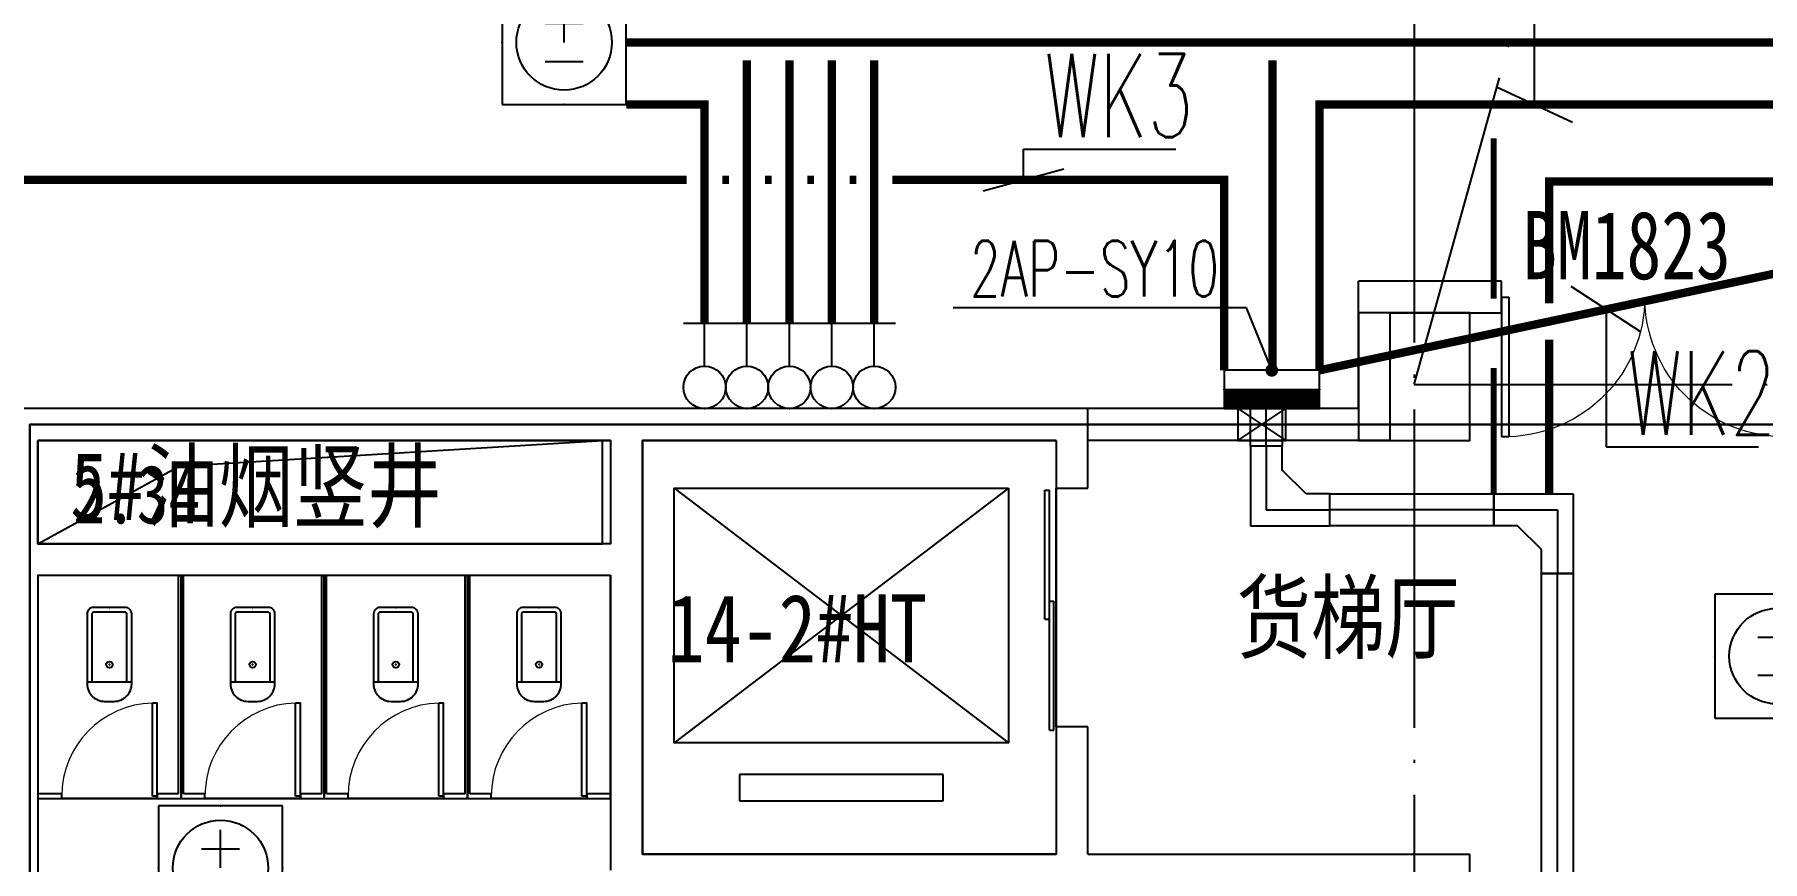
# Model space of a CAD drawing. Extents: x -233336 to 840473, y -28113 to 330904.
# Drawn here: x 95729 to 106590, y 107755 to 112949 of the extents above; entities that cross this region are included whole.
import ezdxf
from ezdxf.enums import TextEntityAlignment as Align
from ezdxf.xclip import XClip

# ---------------------------------------------------------------- set-up
doc = ezdxf.new("R2010")
doc.units = 0
doc.header["$LTSCALE"] = 1000
doc.header["$XCLIPFRAME"] = 2
doc.linetypes.add('104-14# 核心筒$0$DOTE', pattern=[2.42, 2, -0.2, 0.02, -0.2])
doc.linetypes.add('DASH', pattern=[0.35, 0.25, -0.1])
doc.layers.get('0').update_dxf_attribs({"linetype": 'CONTINUOUS'})
for name, color, linetype in [('104-14# 核心筒$0$02-TEXT_标注', 9, 'CONTINUOUS'), ('104-14# 核心筒$0$A-E_电梯', 8, 'CONTINUOUS'), ('104-14# 核心筒$0$A-I_卫-洁具', 8, 'CONTINUOUS'), ('104-14# 核心筒$0$A-I_卫-隔断', 8, 'CONTINUOUS'), ('104-14# 核心筒$0$A-TECH_结构', 8, 'CONTINUOUS'), ('104-14# 核心筒$0$A_AXIS-轴线', 8, '104-14# 核心筒$0$DOTE'), ('104-14# 核心筒$0$A_STR-砌块墙', 7, 'CONTINUOUS'), ('104-14# 核心筒$0$A_STR-砼柱', 8, 'CONTINUOUS'), ('CABLETRAY', 130, 'CONTINUOUS'), ('CABLETRAY_DOTE', 160, 'CONTINUOUS'), ('DIM-插座', 80, 'CONTINUOUS'), ('DIM-箱柜', 80, 'CONTINUOUS'), ('EQUIP-动力', 80, 'CONTINUOUS'), ('EQUIP-照明', 80, 'CONTINUOUS'), ('EQUIP-箱柜', 80, 'CONTINUOUS'), ('WIRE-动力', 50, 'CONTINUOUS'), ('WIRE-动力控制', 160, 'DASH'), ('WIRE-插座', 160, 'CONTINUOUS'), ('X-104 14#平面$0$02-TEXT_标注', 9, 'CONTINUOUS'), ('X-104 14#平面$0$02-TEXT_门窗', 9, 'CONTINUOUS'), ('X-104 14#平面$0$A-C_门', 8, 'CONTINUOUS'), ('X-104 14#平面$0$A-TECH_电气', 8, 'CONTINUOUS'), ('X-104 14#平面$0$A_STR-砌块墙', 7, 'CONTINUOUS'), ('X-104 14#平面$0$DUCT-新风管立管', 3, 'CONTINUOUS'), ('X-104 14#平面$0$DUCT-新风管端线', 2, 'CONTINUOUS')]:
    doc.layers.add(name, color=color, linetype=linetype)
doc.layers.add('104-14# 核心筒$0$04-不打印_辅助线', color=8, linetype='CONTINUOUS', plot=False)
doc.layers.add('2019.06.25燃气表间不打印', color=7, linetype='CONTINUOUS', plot=False)
doc.layers.add('X-104 14#平面$0$000套内', color=8, linetype='CONTINUOUS', lineweight=30)
doc.styles.add('104-14# 核心筒$0$_TCH_SPACE', font='STXIHEI.TTF', dxfattribs={"width": 0.8, "height": 5})
doc.styles.add('104-14# 核心筒$0$Standard', font='STXIHEI.TTF', dxfattribs={"width": 0.8})
doc.styles.add('_TCH_LABEL', font='COMPLEX', dxfattribs={"bigfont": 'GBCBIG'})
doc.styles.add('_TEL_DIM', font='ROMANS2', dxfattribs={"width": 0.8, "height": 3.5, "bigfont": 'HZDF2'})
doc.styles.get("Standard").update_dxf_attribs({"font": 'GBENOR', "bigfont": 'GBCBIG'})
doc.styles.add('X-104 14#平面$0$_TCH_WINDOW', font='STXIHEI.TTF', dxfattribs={"width": 0.75, "height": 3.5})
doc.styles.add('X-104 14#平面$0$Standard', font='STXIHEI.TTF', dxfattribs={"width": 0.8})

# ---------------------------------------------------------------- blocks, each defined once
blk = doc.blocks.new('*X5')
at = {"color": 0}
for p, q in [((-250, 32.8), (-182.8, 100)), ((-250, 68.2), (-218.2, 100)), ((-247.5, 0), (-147.5, 100)), ((-212.1, 0), (-112.1, 100)), ((-176.8, 0), (-76.8, 100)), ((-141.4, 0), (-41.4, 100)), ((-106.1, 0), (-6.1, 100)), ((-70.7, 0), (29.3, 100)), ((-35.4, 0), (64.6, 100)), ((0, 0), (100, 100)), ((35.4, 0), (135.4, 100)), ((70.7, 0), (170.7, 100)), ((106.1, 0), (206.1, 100)), ((141.4, 0), (241.4, 100)), ((176.8, 0), (250, 73.2)), ((212.1, 0), (250, 37.9)), ((247.5, 0), (250, 2.5))]:
    blk.add_line(p, q, dxfattribs=at)
blk = doc.blocks.new('$equip$00001414')
for p, q in [((0.75, 0.6), (-0.75, 0.6)), ((-0.75, 0.6), (-0.75, 0)), ((0.75, 0), (0.75, 0.6)), ((-0.75, 0.3), (0.75, 0.3)), ((-0.75, 0), (0.75, 0))]:
    blk.add_line(p, q)
at = {"const_width": 0.3}
blk.add_lwpolyline([(-0.75, 0.15), (0.75, 0.15)], dxfattribs=at)
for p in [(0, 0.6), (-0.75, 0.3), (0.75, 0.3), (0, 0)]:
    blk.add_point(p)
at = {"xscale": 0.00300000000061118, "yscale": 0.00300000000061118, "zscale": 0.00300000000061118}
blk.add_blockref('*X5', (0, 0), dxfattribs=at)
at = {"style": '_TCH_LABEL', "flags": 9}
blk.add_attdef('A', (0, 0), '', height=0.00002, dxfattribs=at)
blk = doc.blocks.new('104-14# 核心筒$0$wrert')
for p, q in [((300, 200), (1900, 2300)), ((300, 2300), (1900, 200)), ((2265, 1890.12), (2100, 1890.12)), ((2100, 1890.12), (2100, 609.88)), ((2265, 609.88), (2265, 1890.12)), ((2100, 609.88), (2265, 609.88))]:
    blk.add_line(p, q)
for points in [[(0, 2600), (2600, 2600), (2600, 0), (0, 0)], [(300, 2300), (1900, 2300), (1900, 200), (300, 200), (300, 2300)]]:
    blk.add_lwpolyline(points, close=True)
blk = doc.blocks.new('104-14# 核心筒$0$$lvtry$00000200')
at = {"color": 0}
for p, q in [((-110, -40, 0), (-110, -470, 0)), ((100, -30, 0), (-100, -30, 0)), ((110, -470, 0), (110, -40, 0))]:
    blk.add_line(p, q, dxfattribs=at)
at = {"color": 0, "elevation": 0}
blk.add_lwpolyline([(100, 0), (-100, 0, 0.414214), (-140, -40), (-140, -480, 0.414214), (-30, -590), (30, -590, 0.414214), (140, -480), (140, -40, 0.414214)], format="xyb", close=True, dxfattribs=at)
blk.add_lwpolyline([(140, -470), (-140, -470)], dxfattribs=at)
at = {"color": 0}
blk.add_circle((0, -359, 0), 20, dxfattribs=at)
for centre, start, end in [((-100, -40, 0), 90, 180), ((100, -40, 0), 0, 90)]:
    blk.add_arc(centre, 10, start, end, dxfattribs=at)
for p in [(0, 0), (0, -359, 0)]:
    blk.add_point(p, dxfattribs=at)
blk = doc.blocks.new('104-14# 核心筒$0$hgfasg')
at = {"layer": '104-14# 核心筒$0$04-不打印_辅助线'}
blk.add_lwpolyline([(-450, 1400), (450, 1400), (450, 0), (-450, 0)], close=True, dxfattribs=at)
at = {"yscale": -1}
blk.add_blockref('104-14# 核心筒$0$$lvtry$00000200', (0, 200), dxfattribs=at)
blk = doc.blocks.new('104-14# 核心筒$0$$DorLib2D$00000128')
at = {"color": 0}
for points in [[(-0.4909, 0.8502), (-0.4909, 0.7099)], [(0.0491, 0.8502), (-0.4909, 0.8502)], [(0.0491, 0.8502), (0.0491, 0.7099)], [(0.0491, 0.7099), (-0.4909, 0.7099)], [(0.5132, 0.7099), (-0.0268, 0.7099)], [(-0.0268, 0.7099), (-0.0268, 0.5696)], [(0.5132, 0.7099), (0.5132, 0.5696)], [(0.5132, 0.5696), (-0.0268, 0.5696)], [(0.5, 0.5), (-0.5, 0.5)]]:
    blk.add_lwpolyline(points, dxfattribs=at)
blk = doc.blocks.new('104-14# 核心筒$0$$DorLib2D$00000001')
for p, q in [((0.45, 0.975), (0.5, 0.975)), ((0.45, 0), (0.45, 0.975)), ((0.5, 0), (0.5, 0.975)), ((0.5, 0), (0.45, 0))]:
    blk.add_line(p, q)
at = {"lineweight": 13}
blk.add_arc((0.475, 0), 0.975, 91.4693, 180, dxfattribs=at)
blk = doc.blocks.new('_FZHK')
blk.add_lwpolyline([(-0.5, -0.5), (0.5, -0.5), (0.5, 0.5), (-0.5, 0.5)], close=True)
blk = doc.blocks.new('104-14# 核心筒')
at = {"layer": '104-14# 核心筒$0$A-I_卫-隔断'}
for p, q in [((96635, 108180), (96635, 109550)), ((96635, 109550), (96665, 109550)), ((96665, 108180), (96665, 109550)), ((97535, 108180), (97535, 109550)), ((97535, 109550), (97565, 109550)), ((97565, 108180), (97565, 109550)), ((98435, 108180), (98435, 109550)), ((98435, 109550), (98465, 109550)), ((98465, 108180), (98465, 109550)), ((95900, 108180), (95750, 108180)), ((95750, 108180), (95750, 108150)), ((95900, 108150), (95900, 108180)), ((96635, 108180), (96500, 108180)), ((96500, 108180), (96500, 108150)), ((96800, 108180), (96665, 108180)), ((96800, 108150), (96800, 108180)), ((97535, 108180), (97400, 108180)), ((97400, 108180), (97400, 108150)), ((97700, 108180), (97565, 108180)), ((97700, 108150), (97700, 108180)), ((98435, 108180), (98300, 108180)), ((98300, 108180), (98300, 108150)), ((98600, 108180), (98465, 108180)), ((98600, 108150), (98600, 108180)), ((99350, 108180), (99200, 108180)), ((99200, 108180), (99200, 108150)), ((99350, 108150), (99350, 108180)), ((95750, 108150), (95900, 108150)), ((96500, 108150), (95900, 108150)), ((96500, 108150), (96650, 108150)), ((96650, 108150), (96800, 108150)), ((97400, 108150), (96800, 108150)), ((97400, 108150), (97550, 108150)), ((97550, 108150), (97700, 108150)), ((98300, 108150), (97700, 108150)), ((98300, 108150), (98450, 108150)), ((98450, 108150), (98600, 108150)), ((99200, 108150), (98600, 108150)), ((99200, 108150), (99350, 108150))]:
    blk.add_line(p, q, dxfattribs=at)
at = {"layer": '104-14# 核心筒$0$A-TECH_结构'}
blk.add_lwpolyline([(95750, 110400), (99350, 110400), (99350, 109750), (95750, 109750)], close=True, dxfattribs=at)
at = {"layer": '104-14# 核心筒$0$A_AXIS-轴线'}
for p, q in [((104400, 139633.6), (104400, 80554.9)), ((104400, 110750), (110517.1, 132736)), ((104400, 110750), (120259.9, 110750))]:
    blk.add_line(p, q, dxfattribs=at)
at = {"layer": '104-14# 核心筒$0$A_STR-砌块墙'}
for p, q in [((99450, 110600), (95550, 110600)), ((102350, 110600), (99450, 110600)), ((102350, 110100), (102350, 110600)), ((95750, 110400), (95750, 109750)), ((99350, 110400), (95750, 110400)), ((99350, 110400), (99350, 109750)), ((99550, 110400), (99550, 109650)), ((102150, 110400), (99550, 110400)), ((102150, 110400), (102150, 110100)), ((102150, 110100), (102350, 110100)), ((99350, 109750), (95750, 109750)), ((99550, 109650), (99550, 107800)), ((95750, 109550), (95750, 106200)), ((99350, 109550), (95750, 109550)), ((99350, 109550), (99350, 107700)), ((102350, 108600), (102150, 108600)), ((102150, 108600), (102150, 107800)), ((102350, 107800), (102350, 108600)), ((99550, 107800), (102150, 107800)), ((102350, 107800), (102850, 107800)), ((102850, 107800), (103848.5, 107800)), ((103848.5, 107800), (104750, 107800)), ((104750, 107500), (104750, 107800))]:
    blk.add_line(p, q, dxfattribs=at)
at = {"layer": '104-14# 核心筒$0$A-E_电梯', "rotation": 270}
blk.add_blockref('104-14# 核心筒$0$wrert', (99550, 110400), dxfattribs=at)
at = {"layer": '104-14# 核心筒$0$A-E_电梯', "xscale": 1500, "yscale": -200, "zscale": 200, "rotation": 269.9999999999988}
blk.add_blockref('104-14# 核心筒$0$$DorLib2D$00000128', (102250, 109350), dxfattribs=at)
at = {"layer": '104-14# 核心筒$0$A-I_卫-洁具', "ltscale": 0.1, "xscale": -1, "rotation": 180}
for p in [(96200, 109550), (97100, 109550), (98000, 109550), (98900, 109550)]:
    blk.add_blockref('104-14# 核心筒$0$hgfasg', p, dxfattribs=at)
at = {"layer": '104-14# 核心筒$0$A-I_卫-隔断', "xscale": -600, "yscale": -600, "zscale": 30, "rotation": 180}
for p in [(96200, 108165), (97100, 108165), (98000, 108165), (98900, 108165)]:
    blk.add_blockref('104-14# 核心筒$0$$DorLib2D$00000001', p, dxfattribs=at)
at = {"layer": '104-14# 核心筒$0$A_STR-砼柱', "xscale": 700, "yscale": 800, "zscale": 800}
blk.add_blockref('_FZHK', (104400, 110800), dxfattribs=at)
at = {"layer": '104-14# 核心筒$0$02-TEXT_标注', "style": '104-14# 核心筒$0$Standard', "width": 0.8}
blk.add_text('14-2#HT', height=428.14, dxfattribs=at).set_placement((99707.9, 109004.9))
at = {"layer": '104-14# 核心筒$0$04-不打印_辅助线', "style": '104-14# 核心筒$0$_TCH_SPACE', "width": 0.8}
blk.add_text('2.34', height=366.98, dxfattribs=at).set_placement((95972.1, 109877.8))
blk = doc.blocks.new('*U95')
blk.add_lwpolyline([(200, 0), (200, 300), (0, 300), (0, 0), (200, 0), (0, 300), (0, 0), (200, 300)])
blk = doc.blocks.new('X-104 14#平面$0$dd')
at = {"layer": 'X-104 14#平面$0$A-TECH_电气', "rotation": 270}
blk.add_blockref('*U95', (103356, -188500), dxfattribs=at)
blk = doc.blocks.new('X-104 14#平面$0$$DorLib2D$00000002')
for p, q in [((-0.5, 0), (-0.5, 0.4875)), ((-0.475, 0.4875), (-0.5, 0.4875)), ((-0.475, 0), (-0.475, 0.4875)), ((0.475, 0), (0.475, 0.4875)), ((0.475, 0.4875), (0.5, 0.4875)), ((0.5, 0), (0.5, 0.4875)), ((-0.5, 0), (-0.475, 0)), ((0.5, 0), (0.475, 0))]:
    blk.add_line(p, q)
at = {"lineweight": 13}
for centre, start, end in [((-0.4875, 0), 0, 88.53072), ((0.4875, 0), 91.46928, 180)]:
    blk.add_arc(centre, 0.4875, start, end, dxfattribs=at)
blk = doc.blocks.new('X-104 14#平面')
at = {"layer": 'X-104 14#平面$0$000套内'}
blk.add_lwpolyline([(115950, 101100), (117513.1, 101081.9), (120578.2, 127784.4), (99531.2, 133640.3), (92084.5, 106875.7), (95700, 103260.2), (95700, 110500), (98900, 110500), (98900, 110500), (110900, 110500), (110900, 111900), (115950, 111900)], close=True, dxfattribs=at)
at = {"layer": 'X-104 14#平面$0$A_STR-砌块墙'}
for p, q in [((104950, 111400), (104050, 111400)), ((104050, 110600), (104050, 111400)), ((104950, 111200), (104950, 111400)), ((104250, 111200), (104950, 111200)), ((104250, 110400), (104250, 111200)), ((104050, 110600), (102350, 110600)), ((102350, 110400), (102350, 110600)), ((104250, 110400), (102350, 110400))]:
    blk.add_line(p, q, dxfattribs=at)
at = {"layer": 'X-104 14#平面$0$DUCT-新风管立管'}
for p, q in [((99300, 110399.9), (95750, 110399.9)), ((95750, 110399.9), (95750, 109750)), ((99300, 109750), (99300, 110399.9)), ((95750, 109750), (99300, 109750))]:
    blk.add_line(p, q, dxfattribs=at)
at = {"layer": 'X-104 14#平面$0$DUCT-新风管端线'}
for p, q in [((96637.5, 110237.4), (99300, 110399.9)), ((95750, 109750), (96637.5, 110237.4))]:
    blk.add_line(p, q, dxfattribs=at)
ref = blk.add_blockref('104-14# 核心筒', (0, 0))
XClip(ref).set_block_clipping_path([(-38664.3623821461, -25500), (139216.5485069363, 330900)])
blk.add_blockref('X-104 14#平面$0$dd', (-62.7, 299100))
at = {"layer": 'X-104 14#平面$0$A-C_门'}
ref = blk.add_blockref('X-104 14#平面$0$$DorLib2D$00000002', (105850, 111300), dxfattribs=dict(at, xscale=-1800, yscale=1800, zscale=200, rotation=179.9999989273434))
ref.add_attrib('A', 'BM1823', (105080.1, 111412.5), dxfattribs={"layer": 'X-104 14#平面$0$02-TEXT_门窗', "height": 428.14, "rotation": 360, "style": 'X-104 14#平面$0$_TCH_WINDOW', "width": 0.75})
at = {"layer": 'X-104 14#平面$0$02-TEXT_标注', "style": 'X-104 14#平面$0$Standard', "width": 0.8}
for s, p in [('5#油烟竖井', (95953.2, 109898.6, 3000)), ('货梯厅', (103284.7, 109073.5))]:
    blk.add_text(s, height=428.14, dxfattribs=at).set_placement(p)
blk = doc.blocks.new('$equip$00001344')
for p, q in [((0.65, 0.65), (-0.65, 0.65)), ((-0.65, 0.65), (-0.65, -0.65)), ((0.65, -0.65), (0.65, 0.65)), ((0, 0), (0, 0.4)), ((-0.2, 0.2), (0.2, 0.2)), ((-0.2, -0.2), (0.2, -0.2)), ((-0.65, -0.65), (0.65, -0.65))]:
    blk.add_line(p, q)
blk.add_circle((0, 0), 0.5)
for p in [(0, 0.65), (-0.65, 0), (0.65, 0), (0, -0.65)]:
    blk.add_point(p)
at = {"flags": 9}
blk.add_attdef('A', (0, 0), '', height=0.00002, dxfattribs=at)
blk = doc.blocks.new('$equip$00002672')
for p, q in [((0.222, 0.889), (-0.222, 0.889)), ((0, 0.444), (0, 0.889))]:
    blk.add_line(p, q)
blk.add_circle((0, 0.222), 0.222)
for p in [(0, 0.889), (-0.222, 0.222), (0.222, 0.222), (0, 0)]:
    blk.add_point(p)
at = {"color": 7, "style": '_TEL_DIM', "flags": 1}
for tag in ['A', 'REMARK']:
    blk.add_attdef(tag, text='', height=0.00002, dxfattribs=at).set_placement((0, 0), align=Align.MIDDLE_CENTER)

msp = doc.modelspace()

# ---------------------------------------------------------------- linework, layer by layer
at = {"layer": '2019.06.25燃气表间不打印', "const_width": 52.5}
for points in [[(105250, 111261.7), (105250, 112025.5), (107725.8, 112025.5)], [(105250, 110061.3), (105250, 111031.6)]]:
    msp.add_lwpolyline(points, dxfattribs=at)
at = {"layer": 'CABLETRAY'}
for p, q in [((103371, 110600), (103571, 110600)), ((103371, 110363.3), (103371, 110600)), ((103571, 110600), (103571, 110363.3)), ((103571, 110363.3), (103371, 110363.3)), ((103371, 110363.3), (103371, 109863.3)), ((103571, 110363.3), (103371, 110363.3)), ((103571, 110213.3), (103571, 110363.3)), ((103721, 110063.3), (103571, 110213.3)), ((103871, 110063.3), (103721, 110063.3)), ((103871, 109863.3), (103871, 110063.3)), ((103871, 110063.3), (104900.7, 110063.3)), ((103871, 109863.3), (103871, 110063.3)), ((104900.7, 110063.3), (104900.7, 109863.3)), ((104900.7, 110063.3), (105400.7, 110063.3)), ((104900.7, 109863.3), (104900.7, 110063.3)), ((105400.7, 110063.3), (105400.7, 109563.3)), ((103371, 109863.3), (103871, 109863.3)), ((104900.7, 109863.3), (103871, 109863.3)), ((105050.7, 109863.3), (104900.7, 109863.3)), ((105200.7, 109713.3), (105050.7, 109863.3)), ((105200.7, 109563.3), (105200.7, 109713.3)), ((105200.7, 109563.3), (105400.7, 109563.3)), ((105200.7, 100518.8), (105200.7, 109563.3)), ((105400.7, 109563.3), (105200.7, 109563.3)), ((105400.7, 109563.3), (105400.7, 100518.8))]:
    msp.add_line(p, q, dxfattribs=at)
at = {"layer": 'CABLETRAY_DOTE'}
for p, q in [((103471, 110363.3), (103471, 110600)), ((103471, 110363.3), (103471, 109963.3)), ((103471, 109963.3), (103871, 109963.3)), ((104900.7, 109963.3), (103871, 109963.3)), ((104900.7, 109963.3), (105300.7, 109963.3)), ((105300.7, 109963.3), (105300.7, 109563.3)), ((105300.7, 100518.8), (105300.7, 109563.3))]:
    msp.add_line(p, q, dxfattribs=at)
at = {"layer": 'DIM-插座', "color": 80}
for p, q in [((104918.9, 112620.2), (105395.4, 112399.8)), ((101691.7, 111967.7), (102198.4, 112105.1)), ((105828.3, 111079.7), (105388, 111365.7))]:
    msp.add_line(p, q, dxfattribs=at)
for points in [[(105157.2, 112510), (105157.2, 113217.5)], [(101945, 112036.4), (101945, 112228.8)], [(101945, 112228.8), (102902.7, 112228.8)], [(105608.1, 111222.7), (105608.1, 110359.5)], [(105608.1, 110359.5), (106565.8, 110359.5)]]:
    msp.add_lwpolyline(points, dxfattribs=at)
at = {"layer": 'DIM-箱柜'}
for p, q in [((103346.8, 111233.4), (101503.7, 111233.4)), ((103505.7, 110840), (103346.8, 111233.4))]:
    msp.add_line(p, q, dxfattribs=at)
at = {"layer": 'DIM-箱柜', "const_width": 40}
msp.add_lwpolyline([(103513.2, 110821.5, 1), (103498.2, 110858.5, 1)], format="xyb", close=True, dxfattribs=at)
at = {"layer": 'WIRE-动力', "color": 50, "const_width": 37.5}
for points in [[(104900.7, 111289.7), (104900.7, 112297.5)], [(104900.7, 110063.3), (104900.7, 110855.3)]]:
    msp.add_lwpolyline(points, dxfattribs=at)
at = {"layer": 'WIRE-动力控制', "color": 160, "const_width": 52.5}
for points in [[(100207.2, 111133.3), (100207.2, 112787.5)], [(100473.8, 111133.3), (100473.8, 112787.5)], [(100740.5, 111133.3), (100740.5, 112787.5)], [(101007.2, 111133.3), (101007.2, 112787.5)], [(99940.5, 111133.3), (99940.5, 112510), (99447.9, 112510)]]:
    msp.add_lwpolyline(points, dxfattribs=at)
at = {"layer": 'WIRE-插座', "color": 160, "const_width": 52.5}
for points in [[(108352.1, 112900), (99447.9, 112900)], [(103509.8, 110820.4), (103509.8, 112787.5)], [(103805.7, 110840), (103805.7, 112510), (108352.1, 112510)], [(94177.5, 112036.4), (99828, 112036.4)], [(100053, 112036.4), (100094.7, 112036.4)], [(100319.7, 112036.4), (100361.3, 112036.4)], [(100586.3, 112036.4), (100628, 112036.4)], [(100853, 112036.4), (100894.7, 112036.4)], [(103205.7, 110840), (103205.7, 112036.4), (101119.7, 112036.4)], [(107725.8, 111672.3), (103805.7, 110840)]]:
    msp.add_lwpolyline(points, dxfattribs=at)

# ---------------------------------------------------------------- block references
msp.add_blockref('X-104 14#平面', (0, 0))
at = {"layer": 'EQUIP-动力', "color": 80, "xscale": 600, "yscale": 600, "zscale": 600}
for p in [(99057.9, 112900), (106681.3, 109044.1), (96898.1, 107713.5), (96898.1, 107713.5)]:
    msp.add_blockref('$equip$00001344', p, dxfattribs=at)
at = {"layer": 'EQUIP-照明', "color": 80, "xscale": 600, "yscale": 600, "zscale": 600}
for p in [(99940.5, 110600), (100207.2, 110600), (100473.8, 110600), (100740.5, 110600), (101007.2, 110600)]:
    msp.add_blockref('$equip$00002672', p, dxfattribs=at)
at = {"layer": 'EQUIP-箱柜', "color": 80, "xscale": 400, "yscale": 400, "zscale": 400}
msp.add_blockref('$equip$00001414', (103505.7, 110600), dxfattribs=at)

# ---------------------------------------------------------------- texts
at = {"layer": 'DIM-插座', "color": 7, "style": '_TEL_DIM', "width": 0.64}
for s, p in [('WK3', (102076.3, 112303.8)), ('WK2', (105739.4, 110434.5))]:
    msp.add_text(s, height=525, dxfattribs=at).set_placement(p)
at = {"layer": 'DIM-箱柜', "color": 7, "style": '_TEL_DIM', "width": 0.64}
msp.add_text('2AP-SY10', height=350, dxfattribs=at).set_placement((101608.7, 111303.4))

doc.saveas('drawing.dxf')
